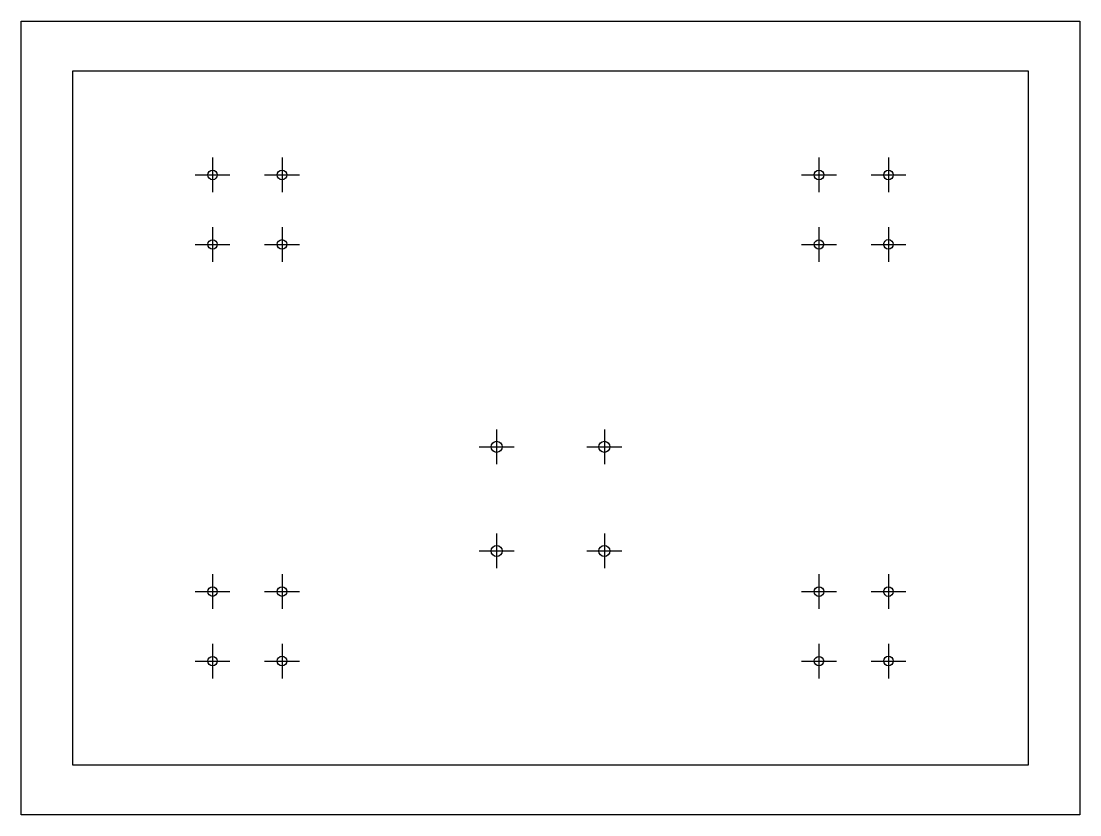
# Model space of a CAD drawing. Header units: millimetres. Extents: x -15 to 290, y -14 to 214.
import ezdxf

# ---------------------------------------------------------------- set-up
doc = ezdxf.new("R2010")
doc.units = ezdxf.units.MM
doc.header["$MEASUREMENT"] = 0

# ---------------------------------------------------------------- blocks, each defined once
blk = doc.blocks.new('cross')
at = {"linetype": 'ByBlock'}
for p, q in [((0, 5), (0, -5)), ((-5, 0), (5, 0))]:
    blk.add_line(p, q, dxfattribs=at)

msp = doc.modelspace()

# ---------------------------------------------------------------- linework, layer by layer
at = {"color": 3}
msp.add_lwpolyline([(289.9, -14.3), (-14.9, -14.3), (-14.9, 214.3), (289.9, 214.3)], close=True, dxfattribs=at)
at = {"linetype": 'ByBlock'}
msp.add_lwpolyline([(0, 200), (275, 200), (275, 0), (0, 0)], close=True, dxfattribs=at)
for centre, radius in [((40.2, 170), 1.37), ((60.2, 170), 1.37), ((214.8, 170), 1.38), ((234.8, 170), 1.38), ((40.2, 150), 1.35), ((60.2, 150), 1.37), ((214.8, 150), 1.35), ((234.8, 150), 1.38), ((122, 91.7), 1.59), ((153, 91.7), 1.59), ((122, 61.7), 1.59), ((153, 61.7), 1.59), ((40.2, 50), 1.37), ((60.2, 50), 1.37), ((214.8, 50), 1.38), ((234.8, 50), 1.38), ((40.2, 30), 1.35), ((60.2, 30), 1.37), ((214.8, 30), 1.35), ((234.8, 30), 1.38)]:
    msp.add_circle(centre, radius)

# ---------------------------------------------------------------- block references
for p in [(40.2, 170), (60.2, 170), (214.8, 170), (234.8, 170), (40.2, 150), (60.2, 150), (214.8, 150), (234.8, 150), (122, 91.7), (153, 91.7), (122, 61.7), (153, 61.7), (40.2, 50), (60.2, 50), (214.8, 50), (234.8, 50), (40.2, 30), (60.2, 30), (214.8, 30), (234.8, 30)]:
    msp.add_blockref('cross', p, dxfattribs=at)

doc.saveas('drawing.dxf')
